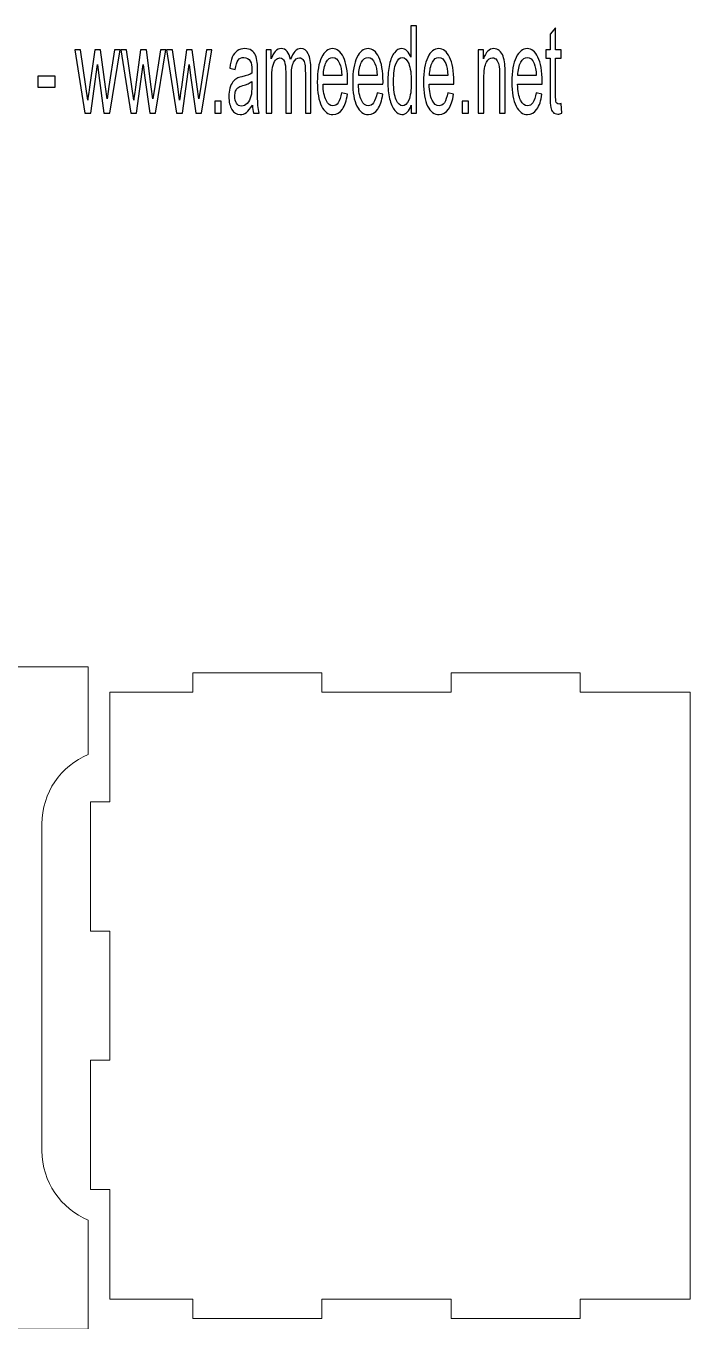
# Model space of a CAD drawing. Header units: millimetres. Extents: x 157 to 646, y -202 to 630.
# Drawn here: x 522.6 to 646, y 389 to 629.6 of the extents above; entities that cross this region are included whole.
import ezdxf

# ---------------------------------------------------------------- set-up
doc = ezdxf.new("R2010")
doc.units = ezdxf.units.MM
doc.header["$MEASUREMENT"] = 0
doc.layers.add('layer 1', color=7, linetype='Continuous')

msp = doc.modelspace()

# ---------------------------------------------------------------- linework, layer by layer
at = {"layer": 'layer 1', "color": 250}
for points, knots in [([(594.1902, 613.3962), (594.1902, 613.3962), (594.1902, 614.8881), (594.1902, 614.8881), (594.1902, 614.8881), (593.8022, 613.7286), (593.231, 613.1469), (592.4766, 613.1469), (592.4766, 613.1469), (591.9881, 613.1469), (591.5391, 613.4038), (591.1313, 613.9212), (591.1313, 613.9212), (590.7217, 614.4349), (590.4045, 615.1563), (590.1781, 616.0778), (590.1781, 616.0778), (589.9535, 617.0032), (589.8412, 618.0645), (589.8412, 619.2656), (589.8412, 619.2656), (589.8412, 620.4364), (589.9437, 621.4978), (590.1466, 622.4533), (590.1466, 622.4533), (590.3514, 623.4051), (590.6567, 624.1378), (591.0644, 624.644), (591.0644, 624.644), (591.4701, 625.1538), (591.9271, 625.4069), (592.4293, 625.4069), (592.4293, 625.4069), (592.7996, 625.4069), (593.1286, 625.2558), (593.4161, 624.9574), (593.4161, 624.9574), (593.7037, 624.6591), (593.9381, 624.2663), (594.1193, 623.7866), (594.1193, 623.7866), (594.1193, 623.7866), (594.1193, 629.622), (594.1193, 629.622), (594.1193, 629.622), (594.1193, 629.622), (595.1592, 629.622), (595.1592, 629.622), (595.1592, 629.622), (595.1592, 629.622), (595.1592, 613.3962), (595.1592, 613.3962), (595.1592, 613.3962), (595.1592, 613.3962), (594.1902, 613.3962), (594.1902, 613.3962)], [0, 0, 0, 0, 0.06666667, 0.06666667, 0.06666667, 0.06666667, 0.13333333, 0.13333333, 0.13333333, 0.13333333, 0.2, 0.2, 0.2, 0.2, 0.26666667, 0.26666667, 0.26666667, 0.26666667, 0.33333333, 0.33333333, 0.33333333, 0.33333333, 0.4, 0.4, 0.4, 0.4, 0.46666667, 0.46666667, 0.46666667, 0.46666667, 0.53333333, 0.53333333, 0.53333333, 0.53333333, 0.6, 0.6, 0.6, 0.6, 0.66666667, 0.66666667, 0.66666667, 0.66666667, 0.73333333, 0.73333333, 0.73333333, 0.73333333, 0.8, 0.8, 0.8, 0.8, 0.86666667, 0.86666667, 0.86666667, 0.86666667, 1, 1, 1, 1]), ([(622.0624, 615.1751), (622.0624, 615.1751), (622.2042, 613.4151), (622.2042, 613.4151), (622.2042, 613.4151), (621.9127, 613.298), (621.6508, 613.2376), (621.4223, 613.2376), (621.4223, 613.2376), (621.0461, 613.2376), (620.7546, 613.3509), (620.5458, 613.5813), (620.5458, 613.5813), (620.339, 613.8117), (620.1932, 614.11), (620.1085, 614.484), (620.1085, 614.484), (620.0238, 614.8579), (619.9825, 615.6435), (619.9825, 616.8408), (619.9825, 616.8408), (619.9825, 616.8408), (619.9825, 623.6166), (619.9825, 623.6166), (619.9825, 623.6166), (619.9825, 623.6166), (619.2143, 623.6166), (619.2143, 623.6166), (619.2143, 623.6166), (619.2143, 623.6166), (619.2143, 625.1576), (619.2143, 625.1576), (619.2143, 625.1576), (619.2143, 625.1576), (619.9825, 625.1576), (619.9825, 625.1576), (619.9825, 625.1576), (619.9825, 625.1576), (619.9825, 628.0659), (619.9825, 628.0659), (619.9825, 628.0659), (619.9825, 628.0659), (621.0224, 629.2632), (621.0224, 629.2632), (621.0224, 629.2632), (621.0224, 629.2632), (621.0224, 625.1576), (621.0224, 625.1576), (621.0224, 625.1576), (621.0224, 625.1576), (622.0624, 625.1576), (622.0624, 625.1576), (622.0624, 625.1576), (622.0624, 625.1576), (622.0624, 623.6166), (622.0624, 623.6166), (622.0624, 623.6166), (622.0624, 623.6166), (621.0224, 623.6166), (621.0224, 623.6166), (621.0224, 623.6166), (621.0224, 623.6166), (621.0224, 616.7275), (621.0224, 616.7275), (621.0224, 616.7275), (621.0224, 616.1572), (621.0402, 615.7908), (621.0776, 615.6284), (621.0776, 615.6284), (621.1131, 615.466), (621.1722, 615.3376), (621.2549, 615.2394), (621.2549, 615.2394), (621.3376, 615.1449), (621.4558, 615.0958), (621.6094, 615.0958), (621.6094, 615.0958), (621.7236, 615.0958), (621.8753, 615.1223), (622.0624, 615.1751)], [0, 0, 0, 0, 0.04761905, 0.04761905, 0.04761905, 0.04761905, 0.0952381, 0.0952381, 0.0952381, 0.0952381, 0.14285714, 0.14285714, 0.14285714, 0.14285714, 0.19047619, 0.19047619, 0.19047619, 0.19047619, 0.23809524, 0.23809524, 0.23809524, 0.23809524, 0.28571429, 0.28571429, 0.28571429, 0.28571429, 0.33333333, 0.33333333, 0.33333333, 0.33333333, 0.38095238, 0.38095238, 0.38095238, 0.38095238, 0.42857143, 0.42857143, 0.42857143, 0.42857143, 0.47619048, 0.47619048, 0.47619048, 0.47619048, 0.52380952, 0.52380952, 0.52380952, 0.52380952, 0.57142857, 0.57142857, 0.57142857, 0.57142857, 0.61904762, 0.61904762, 0.61904762, 0.61904762, 0.66666667, 0.66666667, 0.66666667, 0.66666667, 0.71428571, 0.71428571, 0.71428571, 0.71428571, 0.76190476, 0.76190476, 0.76190476, 0.76190476, 0.80952381, 0.80952381, 0.80952381, 0.80952381, 0.85714286, 0.85714286, 0.85714286, 0.85714286, 0.9047619, 0.9047619, 0.9047619, 0.9047619, 1, 1, 1, 1]), ([(533.5375, 613.3962), (533.5375, 613.3962), (531.6841, 625.1576), (531.6841, 625.1576), (531.6841, 625.1576), (531.6841, 625.1576), (532.7713, 625.1576), (532.7713, 625.1576), (532.7713, 625.1576), (532.7713, 625.1576), (533.7502, 618.3704), (533.7502, 618.3704), (533.7502, 618.3704), (533.7502, 618.3704), (534.0968, 615.8437), (534.0968, 615.8437), (534.0968, 615.8437), (534.1107, 615.9683), (534.217, 616.7766), (534.414, 618.2685), (534.414, 618.2685), (534.414, 618.2685), (535.385, 625.1576), (535.385, 625.1576), (535.385, 625.1576), (535.385, 625.1576), (536.4506, 625.1576), (536.4506, 625.1576), (536.4506, 625.1576), (536.4506, 625.1576), (537.3743, 618.3289), (537.3743, 618.3289), (537.3743, 618.3289), (537.3743, 618.3289), (537.6756, 616.0892), (537.6756, 616.0892), (537.6756, 616.0892), (537.6756, 616.0892), (538.0282, 618.3591), (538.0282, 618.3591), (538.0282, 618.3591), (538.0282, 618.3591), (539.0879, 625.1576), (539.0879, 625.1576), (539.0879, 625.1576), (539.0879, 625.1576), (540.0983, 625.1576), (540.0983, 625.1576), (540.0983, 625.1576), (540.0983, 625.1576), (538.174, 613.3962), (538.174, 613.3962), (538.174, 613.3962), (538.174, 613.3962), (537.0986, 613.3962), (537.0986, 613.3962), (537.0986, 613.3962), (537.0986, 613.3962), (536.1256, 620.4327), (536.1256, 620.4327), (536.1256, 620.4327), (536.1256, 620.4327), (535.8794, 622.4458), (535.8794, 622.4458), (535.8794, 622.4458), (535.8794, 622.4458), (534.6385, 613.3962), (534.6385, 613.3962), (534.6385, 613.3962), (534.6385, 613.3962), (533.5375, 613.3962), (533.5375, 613.3962)], [0, 0, 0, 0, 0.05263158, 0.05263158, 0.05263158, 0.05263158, 0.10526316, 0.10526316, 0.10526316, 0.10526316, 0.15789474, 0.15789474, 0.15789474, 0.15789474, 0.21052632, 0.21052632, 0.21052632, 0.21052632, 0.26315789, 0.26315789, 0.26315789, 0.26315789, 0.31578947, 0.31578947, 0.31578947, 0.31578947, 0.36842105, 0.36842105, 0.36842105, 0.36842105, 0.42105263, 0.42105263, 0.42105263, 0.42105263, 0.47368421, 0.47368421, 0.47368421, 0.47368421, 0.52631579, 0.52631579, 0.52631579, 0.52631579, 0.57894737, 0.57894737, 0.57894737, 0.57894737, 0.63157895, 0.63157895, 0.63157895, 0.63157895, 0.68421053, 0.68421053, 0.68421053, 0.68421053, 0.73684211, 0.73684211, 0.73684211, 0.73684211, 0.78947368, 0.78947368, 0.78947368, 0.78947368, 0.84210526, 0.84210526, 0.84210526, 0.84210526, 0.89473684, 0.89473684, 0.89473684, 0.89473684, 1, 1, 1, 1]), ([(542.0719, 613.3962), (542.0719, 613.3962), (540.2185, 625.1576), (540.2185, 625.1576), (540.2185, 625.1576), (540.2185, 625.1576), (541.3057, 625.1576), (541.3057, 625.1576), (541.3057, 625.1576), (541.3057, 625.1576), (542.2846, 618.3704), (542.2846, 618.3704), (542.2846, 618.3704), (542.2846, 618.3704), (542.6312, 615.8437), (542.6312, 615.8437), (542.6312, 615.8437), (542.645, 615.9683), (542.7514, 616.7766), (542.9483, 618.2685), (542.9483, 618.2685), (542.9483, 618.2685), (543.9193, 625.1576), (543.9193, 625.1576), (543.9193, 625.1576), (543.9193, 625.1576), (544.9849, 625.1576), (544.9849, 625.1576), (544.9849, 625.1576), (544.9849, 625.1576), (545.9087, 618.3289), (545.9087, 618.3289), (545.9087, 618.3289), (545.9087, 618.3289), (546.21, 616.0892), (546.21, 616.0892), (546.21, 616.0892), (546.21, 616.0892), (546.5626, 618.3591), (546.5626, 618.3591), (546.5626, 618.3591), (546.5626, 618.3591), (547.6223, 625.1576), (547.6223, 625.1576), (547.6223, 625.1576), (547.6223, 625.1576), (548.6327, 625.1576), (548.6327, 625.1576), (548.6327, 625.1576), (548.6327, 625.1576), (546.7084, 613.3962), (546.7084, 613.3962), (546.7084, 613.3962), (546.7084, 613.3962), (545.6329, 613.3962), (545.6329, 613.3962), (545.6329, 613.3962), (545.6329, 613.3962), (544.66, 620.4327), (544.66, 620.4327), (544.66, 620.4327), (544.66, 620.4327), (544.4138, 622.4458), (544.4138, 622.4458), (544.4138, 622.4458), (544.4138, 622.4458), (543.1729, 613.3962), (543.1729, 613.3962), (543.1729, 613.3962), (543.1729, 613.3962), (542.0719, 613.3962), (542.0719, 613.3962)], [0, 0, 0, 0, 0.05263158, 0.05263158, 0.05263158, 0.05263158, 0.10526316, 0.10526316, 0.10526316, 0.10526316, 0.15789474, 0.15789474, 0.15789474, 0.15789474, 0.21052632, 0.21052632, 0.21052632, 0.21052632, 0.26315789, 0.26315789, 0.26315789, 0.26315789, 0.31578947, 0.31578947, 0.31578947, 0.31578947, 0.36842105, 0.36842105, 0.36842105, 0.36842105, 0.42105263, 0.42105263, 0.42105263, 0.42105263, 0.47368421, 0.47368421, 0.47368421, 0.47368421, 0.52631579, 0.52631579, 0.52631579, 0.52631579, 0.57894737, 0.57894737, 0.57894737, 0.57894737, 0.63157895, 0.63157895, 0.63157895, 0.63157895, 0.68421053, 0.68421053, 0.68421053, 0.68421053, 0.73684211, 0.73684211, 0.73684211, 0.73684211, 0.78947368, 0.78947368, 0.78947368, 0.78947368, 0.84210526, 0.84210526, 0.84210526, 0.84210526, 0.89473684, 0.89473684, 0.89473684, 0.89473684, 1, 1, 1, 1]), ([(550.6063, 613.3962), (550.6063, 613.3962), (548.7528, 625.1576), (548.7528, 625.1576), (548.7528, 625.1576), (548.7528, 625.1576), (549.84, 625.1576), (549.84, 625.1576), (549.84, 625.1576), (549.84, 625.1576), (550.819, 618.3704), (550.819, 618.3704), (550.819, 618.3704), (550.819, 618.3704), (551.1656, 615.8437), (551.1656, 615.8437), (551.1656, 615.8437), (551.1794, 615.9683), (551.2858, 616.7766), (551.4827, 618.2685), (551.4827, 618.2685), (551.4827, 618.2685), (552.4537, 625.1576), (552.4537, 625.1576), (552.4537, 625.1576), (552.4537, 625.1576), (553.5193, 625.1576), (553.5193, 625.1576), (553.5193, 625.1576), (553.5193, 625.1576), (554.4431, 618.3289), (554.4431, 618.3289), (554.4431, 618.3289), (554.4431, 618.3289), (554.7444, 616.0892), (554.7444, 616.0892), (554.7444, 616.0892), (554.7444, 616.0892), (555.097, 618.3591), (555.097, 618.3591), (555.097, 618.3591), (555.097, 618.3591), (556.1566, 625.1576), (556.1566, 625.1576), (556.1566, 625.1576), (556.1566, 625.1576), (557.1671, 625.1576), (557.1671, 625.1576), (557.1671, 625.1576), (557.1671, 625.1576), (555.2427, 613.3962), (555.2427, 613.3962), (555.2427, 613.3962), (555.2427, 613.3962), (554.1673, 613.3962), (554.1673, 613.3962), (554.1673, 613.3962), (554.1673, 613.3962), (553.1943, 620.4327), (553.1943, 620.4327), (553.1943, 620.4327), (553.1943, 620.4327), (552.9481, 622.4458), (552.9481, 622.4458), (552.9481, 622.4458), (552.9481, 622.4458), (551.7073, 613.3962), (551.7073, 613.3962), (551.7073, 613.3962), (551.7073, 613.3962), (550.6063, 613.3962), (550.6063, 613.3962)], [0, 0, 0, 0, 0.05263158, 0.05263158, 0.05263158, 0.05263158, 0.10526316, 0.10526316, 0.10526316, 0.10526316, 0.15789474, 0.15789474, 0.15789474, 0.15789474, 0.21052632, 0.21052632, 0.21052632, 0.21052632, 0.26315789, 0.26315789, 0.26315789, 0.26315789, 0.31578947, 0.31578947, 0.31578947, 0.31578947, 0.36842105, 0.36842105, 0.36842105, 0.36842105, 0.42105263, 0.42105263, 0.42105263, 0.42105263, 0.47368421, 0.47368421, 0.47368421, 0.47368421, 0.52631579, 0.52631579, 0.52631579, 0.52631579, 0.57894737, 0.57894737, 0.57894737, 0.57894737, 0.63157895, 0.63157895, 0.63157895, 0.63157895, 0.68421053, 0.68421053, 0.68421053, 0.68421053, 0.73684211, 0.73684211, 0.73684211, 0.73684211, 0.78947368, 0.78947368, 0.78947368, 0.78947368, 0.84210526, 0.84210526, 0.84210526, 0.84210526, 0.89473684, 0.89473684, 0.89473684, 0.89473684, 1, 1, 1, 1]), ([(564.6753, 614.8692), (564.2893, 614.2385), (563.917, 613.7966), (563.5605, 613.5359), (563.5605, 613.5359), (563.204, 613.2753), (562.8219, 613.1469), (562.4122, 613.1469), (562.4122, 613.1469), (561.7386, 613.1469), (561.2206, 613.4604), (560.8582, 614.0912), (560.8582, 614.0912), (560.4958, 614.7181), (560.3145, 615.5226), (560.3145, 616.5009), (560.3145, 616.5009), (560.3145, 617.0749), (560.3835, 617.5999), (560.5194, 618.0758), (560.5194, 618.0758), (560.6573, 618.5517), (560.8365, 618.9294), (561.0571, 619.2165), (561.0571, 619.2165), (561.2797, 619.5035), (561.5278, 619.7226), (561.8056, 619.8699), (561.8056, 619.8699), (562.0104, 619.9719), (562.3197, 620.0701), (562.7313, 620.1683), (562.7313, 620.1683), (563.5703, 620.3571), (564.1908, 620.5875), (564.5867, 620.8519), (564.5867, 620.8519), (564.5906, 621.1238), (564.5926, 621.2976), (564.5926, 621.3693), (564.5926, 621.3693), (564.5926, 622.1776), (564.4941, 622.7479), (564.2971, 623.0803), (564.2971, 623.0803), (564.0312, 623.5298), (563.6354, 623.7526), (563.1114, 623.7526), (563.1114, 623.7526), (562.621, 623.7526), (562.2586, 623.5864), (562.0262, 623.2578), (562.0262, 623.2578), (561.7918, 622.9292), (561.6204, 622.3476), (561.5082, 621.5091), (561.5082, 621.5091), (561.5082, 621.5091), (560.4918, 621.781), (560.4918, 621.781), (560.4918, 621.781), (560.5844, 622.6157), (560.7361, 623.2918), (560.9488, 623.8055), (560.9488, 623.8055), (561.1615, 624.3191), (561.4688, 624.7119), (561.8706, 624.9914), (561.8706, 624.9914), (562.2704, 625.2672), (562.7372, 625.4069), (563.2651, 625.4069), (563.2651, 625.4069), (563.789, 625.4069), (564.2164, 625.2898), (564.5453, 625.0519), (564.5453, 625.0519), (564.8723, 624.8139), (565.1145, 624.5193), (565.2682, 624.1605), (565.2682, 624.1605), (565.4218, 623.8017), (565.5301, 623.3485), (565.5931, 622.8008), (565.5931, 622.8008), (565.6267, 622.4609), (565.6443, 621.849), (565.6443, 620.969), (565.6443, 620.969), (565.6443, 620.969), (565.6443, 618.3251), (565.6443, 618.3251), (565.6443, 618.3251), (565.6443, 616.4782), (565.666, 615.3111), (565.7094, 614.8163), (565.7094, 614.8163), (565.7507, 614.3216), (565.8374, 613.8494), (565.9634, 613.3962), (565.9634, 613.3962), (565.9634, 613.3962), (564.8762, 613.3962), (564.8762, 613.3962), (564.8762, 613.3962), (564.7718, 613.8154), (564.7048, 614.3064), (564.6753, 614.8692)], [0, 0, 0, 0, 0.03571429, 0.03571429, 0.03571429, 0.03571429, 0.07142857, 0.07142857, 0.07142857, 0.07142857, 0.10714286, 0.10714286, 0.10714286, 0.10714286, 0.14285714, 0.14285714, 0.14285714, 0.14285714, 0.17857143, 0.17857143, 0.17857143, 0.17857143, 0.21428571, 0.21428571, 0.21428571, 0.21428571, 0.25, 0.25, 0.25, 0.25, 0.28571429, 0.28571429, 0.28571429, 0.28571429, 0.32142857, 0.32142857, 0.32142857, 0.32142857, 0.35714286, 0.35714286, 0.35714286, 0.35714286, 0.39285714, 0.39285714, 0.39285714, 0.39285714, 0.42857143, 0.42857143, 0.42857143, 0.42857143, 0.46428571, 0.46428571, 0.46428571, 0.46428571, 0.5, 0.5, 0.5, 0.5, 0.53571429, 0.53571429, 0.53571429, 0.53571429, 0.57142857, 0.57142857, 0.57142857, 0.57142857, 0.60714286, 0.60714286, 0.60714286, 0.60714286, 0.64285714, 0.64285714, 0.64285714, 0.64285714, 0.67857143, 0.67857143, 0.67857143, 0.67857143, 0.71428571, 0.71428571, 0.71428571, 0.71428571, 0.75, 0.75, 0.75, 0.75, 0.78571429, 0.78571429, 0.78571429, 0.78571429, 0.82142857, 0.82142857, 0.82142857, 0.82142857, 0.85714286, 0.85714286, 0.85714286, 0.85714286, 0.89285714, 0.89285714, 0.89285714, 0.89285714, 0.92857143, 0.92857143, 0.92857143, 0.92857143, 1, 1, 1, 1]), ([(567.2418, 613.3962), (567.2418, 613.3962), (567.2418, 625.1576), (567.2418, 625.1576), (567.2418, 625.1576), (567.2418, 625.1576), (568.1753, 625.1576), (568.1753, 625.1576), (568.1753, 625.1576), (568.1753, 625.1576), (568.1753, 623.4958), (568.1753, 623.4958), (568.1753, 623.4958), (568.3664, 624.0699), (568.6224, 624.5344), (568.9415, 624.8819), (568.9415, 624.8819), (569.2606, 625.2332), (569.623, 625.4069), (570.0307, 625.4069), (570.0307, 625.4069), (570.4837, 625.4069), (570.856, 625.2256), (571.1455, 624.8668), (571.1455, 624.8668), (571.4351, 624.5042), (571.6399, 624.0019), (571.7581, 623.3522), (571.7581, 623.3522), (572.2466, 624.7233), (572.8788, 625.4069), (573.6588, 625.4069), (573.6588, 625.4069), (574.2694, 625.4069), (574.7401, 625.0859), (575.0671, 624.44), (575.0671, 624.44), (575.396, 623.7941), (575.5614, 622.8008), (575.5614, 621.46), (575.5614, 621.46), (575.5614, 621.46), (575.5614, 613.3962), (575.5614, 613.3962), (575.5614, 613.3962), (575.5614, 613.3962), (574.5215, 613.3962), (574.5215, 613.3962), (574.5215, 613.3962), (574.5215, 613.3962), (574.5215, 620.799), (574.5215, 620.799), (574.5215, 620.799), (574.5215, 621.5922), (574.486, 622.1663), (574.4191, 622.5175), (574.4191, 622.5175), (574.3521, 622.8688), (574.23, 623.1483), (574.0507, 623.3636), (574.0507, 623.3636), (573.8735, 623.5789), (573.6647, 623.6846), (573.4264, 623.6846), (573.4264, 623.6846), (572.9931, 623.6846), (572.6346, 623.4089), (572.349, 622.8612), (572.349, 622.8612), (572.0634, 622.3098), (571.9216, 621.4298), (571.9216, 620.2211), (571.9216, 620.2211), (571.9216, 620.2211), (571.9216, 613.3962), (571.9216, 613.3962), (571.9216, 613.3962), (571.9216, 613.3962), (570.8816, 613.3962), (570.8816, 613.3962), (570.8816, 613.3962), (570.8816, 613.3962), (570.8816, 621.0294), (570.8816, 621.0294), (570.8816, 621.0294), (570.8816, 621.9132), (570.7969, 622.578), (570.6275, 623.0199), (570.6275, 623.0199), (570.4581, 623.4618), (570.1804, 623.6846), (569.7964, 623.6846), (569.7964, 623.6846), (569.5049, 623.6846), (569.235, 623.5373), (568.9869, 623.2427), (568.9869, 623.2427), (568.7387, 622.9481), (568.5594, 622.5175), (568.4472, 621.9472), (568.4472, 621.9472), (568.3369, 621.3807), (568.2817, 620.5611), (568.2817, 619.4922), (568.2817, 619.4922), (568.2817, 619.4922), (568.2817, 613.3962), (568.2817, 613.3962), (568.2817, 613.3962), (568.2817, 613.3962), (567.2418, 613.3962), (567.2418, 613.3962)], [0, 0, 0, 0, 0.03448276, 0.03448276, 0.03448276, 0.03448276, 0.06896552, 0.06896552, 0.06896552, 0.06896552, 0.10344828, 0.10344828, 0.10344828, 0.10344828, 0.13793103, 0.13793103, 0.13793103, 0.13793103, 0.17241379, 0.17241379, 0.17241379, 0.17241379, 0.20689655, 0.20689655, 0.20689655, 0.20689655, 0.24137931, 0.24137931, 0.24137931, 0.24137931, 0.27586207, 0.27586207, 0.27586207, 0.27586207, 0.31034483, 0.31034483, 0.31034483, 0.31034483, 0.34482759, 0.34482759, 0.34482759, 0.34482759, 0.37931034, 0.37931034, 0.37931034, 0.37931034, 0.4137931, 0.4137931, 0.4137931, 0.4137931, 0.44827586, 0.44827586, 0.44827586, 0.44827586, 0.48275862, 0.48275862, 0.48275862, 0.48275862, 0.51724138, 0.51724138, 0.51724138, 0.51724138, 0.55172414, 0.55172414, 0.55172414, 0.55172414, 0.5862069, 0.5862069, 0.5862069, 0.5862069, 0.62068966, 0.62068966, 0.62068966, 0.62068966, 0.65517241, 0.65517241, 0.65517241, 0.65517241, 0.68965517, 0.68965517, 0.68965517, 0.68965517, 0.72413793, 0.72413793, 0.72413793, 0.72413793, 0.75862069, 0.75862069, 0.75862069, 0.75862069, 0.79310345, 0.79310345, 0.79310345, 0.79310345, 0.82758621, 0.82758621, 0.82758621, 0.82758621, 0.86206897, 0.86206897, 0.86206897, 0.86206897, 0.89655172, 0.89655172, 0.89655172, 0.89655172, 0.93103448, 0.93103448, 0.93103448, 0.93103448, 1, 1, 1, 1]), ([(581.2694, 617.2034), (581.2694, 617.2034), (582.3448, 616.9314), (582.3448, 616.9314), (582.3448, 616.9314), (582.1774, 615.7341), (581.8643, 614.8012), (581.4073, 614.1403), (581.4073, 614.1403), (580.9503, 613.4793), (580.3673, 613.1469), (579.6563, 613.1469), (579.6563, 613.1469), (578.7621, 613.1469), (578.053, 613.6757), (577.5291, 614.7332), (577.5291, 614.7332), (577.0052, 615.787), (576.7432, 617.2714), (576.7432, 619.1787), (576.7432, 619.1787), (576.7432, 621.1503), (577.0072, 622.6837), (577.537, 623.7715), (577.537, 623.7715), (578.0668, 624.863), (578.7542, 625.4069), (579.5992, 625.4069), (579.5992, 625.4069), (580.4166, 625.4069), (581.0843, 624.8744), (581.6023, 623.8055), (581.6023, 623.8055), (582.1203, 622.7366), (582.3803, 621.2334), (582.3803, 619.2958), (582.3803, 619.2958), (582.3803, 619.1787), (582.3783, 619.0012), (582.3744, 618.767), (582.3744, 618.767), (582.3744, 618.767), (577.8068, 618.767), (577.8068, 618.767), (577.8068, 618.767), (577.8462, 617.4791), (578.0353, 616.4895), (578.378, 615.8059), (578.378, 615.8059), (578.7188, 615.1223), (579.1462, 614.7786), (579.6563, 614.7786), (579.6563, 614.7786), (580.0364, 614.7786), (580.3614, 614.9712), (580.6293, 615.3564), (580.6293, 615.3564), (580.8991, 615.7417), (581.1119, 616.3573), (581.2694, 617.2034)], [0, 0, 0, 0, 0.0625, 0.0625, 0.0625, 0.0625, 0.125, 0.125, 0.125, 0.125, 0.1875, 0.1875, 0.1875, 0.1875, 0.25, 0.25, 0.25, 0.25, 0.3125, 0.3125, 0.3125, 0.3125, 0.375, 0.375, 0.375, 0.375, 0.4375, 0.4375, 0.4375, 0.4375, 0.5, 0.5, 0.5, 0.5, 0.5625, 0.5625, 0.5625, 0.5625, 0.625, 0.625, 0.625, 0.625, 0.6875, 0.6875, 0.6875, 0.6875, 0.75, 0.75, 0.75, 0.75, 0.8125, 0.8125, 0.8125, 0.8125, 0.875, 0.875, 0.875, 0.875, 1, 1, 1, 1]), ([(577.8659, 620.3987), (577.8659, 620.3987), (581.2813, 620.3987), (581.2813, 620.3987), (581.2813, 620.3987), (581.2359, 621.3882), (581.104, 622.1285), (580.8893, 622.6233), (580.8893, 622.6233), (580.5604, 623.39), (580.131, 623.7753), (579.6051, 623.7753), (579.6051, 623.7753), (579.1285, 623.7753), (578.7286, 623.4693), (578.4036, 622.8575), (578.4036, 622.8575), (578.0806, 622.2456), (577.9013, 621.426), (577.8659, 620.3987)], [0, 0, 0, 0, 0.16666667, 0.16666667, 0.16666667, 0.16666667, 0.33333333, 0.33333333, 0.33333333, 0.33333333, 0.5, 0.5, 0.5, 0.5, 0.66666667, 0.66666667, 0.66666667, 0.66666667, 1, 1, 1, 1]), ([(587.8421, 617.2034), (587.8421, 617.2034), (588.9175, 616.9314), (588.9175, 616.9314), (588.9175, 616.9314), (588.7501, 615.7341), (588.4369, 614.8012), (587.9799, 614.1403), (587.9799, 614.1403), (587.523, 613.4793), (586.94, 613.1469), (586.229, 613.1469), (586.229, 613.1469), (585.3348, 613.1469), (584.6257, 613.6757), (584.1018, 614.7332), (584.1018, 614.7332), (583.5778, 615.787), (583.3159, 617.2714), (583.3159, 619.1787), (583.3159, 619.1787), (583.3159, 621.1503), (583.5798, 622.6837), (584.1096, 623.7715), (584.1096, 623.7715), (584.6395, 624.863), (585.3268, 625.4069), (586.1719, 625.4069), (586.1719, 625.4069), (586.9892, 625.4069), (587.6569, 624.8744), (588.1749, 623.8055), (588.1749, 623.8055), (588.693, 622.7366), (588.9529, 621.2334), (588.9529, 619.2958), (588.9529, 619.2958), (588.9529, 619.1787), (588.951, 619.0012), (588.947, 618.767), (588.947, 618.767), (588.947, 618.767), (584.3795, 618.767), (584.3795, 618.767), (584.3795, 618.767), (584.4189, 617.4791), (584.608, 616.4895), (584.9507, 615.8059), (584.9507, 615.8059), (585.2914, 615.1223), (585.7188, 614.7786), (586.229, 614.7786), (586.229, 614.7786), (586.6091, 614.7786), (586.9341, 614.9712), (587.2019, 615.3564), (587.2019, 615.3564), (587.4718, 615.7417), (587.6845, 616.3573), (587.8421, 617.2034)], [0, 0, 0, 0, 0.0625, 0.0625, 0.0625, 0.0625, 0.125, 0.125, 0.125, 0.125, 0.1875, 0.1875, 0.1875, 0.1875, 0.25, 0.25, 0.25, 0.25, 0.3125, 0.3125, 0.3125, 0.3125, 0.375, 0.375, 0.375, 0.375, 0.4375, 0.4375, 0.4375, 0.4375, 0.5, 0.5, 0.5, 0.5, 0.5625, 0.5625, 0.5625, 0.5625, 0.625, 0.625, 0.625, 0.625, 0.6875, 0.6875, 0.6875, 0.6875, 0.75, 0.75, 0.75, 0.75, 0.8125, 0.8125, 0.8125, 0.8125, 0.875, 0.875, 0.875, 0.875, 1, 1, 1, 1]), ([(584.4385, 620.3987), (584.4385, 620.3987), (587.8539, 620.3987), (587.8539, 620.3987), (587.8539, 620.3987), (587.8086, 621.3882), (587.6767, 622.1285), (587.462, 622.6233), (587.462, 622.6233), (587.133, 623.39), (586.7036, 623.7753), (586.1777, 623.7753), (586.1777, 623.7753), (585.7011, 623.7753), (585.3012, 623.4693), (584.9763, 622.8575), (584.9763, 622.8575), (584.6532, 622.2456), (584.474, 621.426), (584.4385, 620.3987)], [0, 0, 0, 0, 0.16666667, 0.16666667, 0.16666667, 0.16666667, 0.33333333, 0.33333333, 0.33333333, 0.33333333, 0.5, 0.5, 0.5, 0.5, 0.66666667, 0.66666667, 0.66666667, 0.66666667, 1, 1, 1, 1]), ([(590.9049, 619.2618), (590.9049, 617.7586), (591.0703, 616.6368), (591.4032, 615.8928), (591.4032, 615.8928), (591.7341, 615.1487), (592.126, 614.7786), (592.5771, 614.7786), (592.5771, 614.7786), (593.0321, 614.7786), (593.4181, 615.1336), (593.7372, 615.8437), (593.7372, 615.8437), (594.0543, 616.5537), (594.2138, 617.6377), (594.2138, 619.0956), (594.2138, 619.0956), (594.2138, 620.697), (594.0523, 621.8755), (593.7273, 622.6271), (593.7273, 622.6271), (593.4043, 623.3787), (593.0045, 623.7526), (592.5298, 623.7526), (592.5298, 623.7526), (592.0669, 623.7526), (591.6809, 623.3938), (591.3697, 622.6724), (591.3697, 622.6724), (591.0605, 621.951), (590.9049, 620.8141), (590.9049, 619.2618)], [0, 0, 0, 0, 0.11111111, 0.11111111, 0.11111111, 0.11111111, 0.22222222, 0.22222222, 0.22222222, 0.22222222, 0.33333333, 0.33333333, 0.33333333, 0.33333333, 0.44444444, 0.44444444, 0.44444444, 0.44444444, 0.55555556, 0.55555556, 0.55555556, 0.55555556, 0.66666667, 0.66666667, 0.66666667, 0.66666667, 0.77777778, 0.77777778, 0.77777778, 0.77777778, 1, 1, 1, 1]), ([(600.9874, 617.2034), (600.9874, 617.2034), (602.0628, 616.9314), (602.0628, 616.9314), (602.0628, 616.9314), (601.8954, 615.7341), (601.5822, 614.8012), (601.1253, 614.1403), (601.1253, 614.1403), (600.6683, 613.4793), (600.0853, 613.1469), (599.3743, 613.1469), (599.3743, 613.1469), (598.4801, 613.1469), (597.771, 613.6757), (597.2471, 614.7332), (597.2471, 614.7332), (596.7231, 615.787), (596.4612, 617.2714), (596.4612, 619.1787), (596.4612, 619.1787), (596.4612, 621.1503), (596.7251, 622.6837), (597.2549, 623.7715), (597.2549, 623.7715), (597.7848, 624.863), (598.4721, 625.4069), (599.3172, 625.4069), (599.3172, 625.4069), (600.1345, 625.4069), (600.8022, 624.8744), (601.3202, 623.8055), (601.3202, 623.8055), (601.8383, 622.7366), (602.0982, 621.2334), (602.0982, 619.2958), (602.0982, 619.2958), (602.0982, 619.1787), (602.0963, 619.0012), (602.0923, 618.767), (602.0923, 618.767), (602.0923, 618.767), (597.5248, 618.767), (597.5248, 618.767), (597.5248, 618.767), (597.5642, 617.4791), (597.7533, 616.4895), (598.096, 615.8059), (598.096, 615.8059), (598.4367, 615.1223), (598.8641, 614.7786), (599.3743, 614.7786), (599.3743, 614.7786), (599.7544, 614.7786), (600.0794, 614.9712), (600.3472, 615.3564), (600.3472, 615.3564), (600.6171, 615.7417), (600.8298, 616.3573), (600.9874, 617.2034)], [0, 0, 0, 0, 0.0625, 0.0625, 0.0625, 0.0625, 0.125, 0.125, 0.125, 0.125, 0.1875, 0.1875, 0.1875, 0.1875, 0.25, 0.25, 0.25, 0.25, 0.3125, 0.3125, 0.3125, 0.3125, 0.375, 0.375, 0.375, 0.375, 0.4375, 0.4375, 0.4375, 0.4375, 0.5, 0.5, 0.5, 0.5, 0.5625, 0.5625, 0.5625, 0.5625, 0.625, 0.625, 0.625, 0.625, 0.6875, 0.6875, 0.6875, 0.6875, 0.75, 0.75, 0.75, 0.75, 0.8125, 0.8125, 0.8125, 0.8125, 0.875, 0.875, 0.875, 0.875, 1, 1, 1, 1]), ([(597.5838, 620.3987), (597.5838, 620.3987), (600.9992, 620.3987), (600.9992, 620.3987), (600.9992, 620.3987), (600.9539, 621.3882), (600.822, 622.1285), (600.6073, 622.6233), (600.6073, 622.6233), (600.2783, 623.39), (599.8489, 623.7753), (599.323, 623.7753), (599.323, 623.7753), (598.8464, 623.7753), (598.4465, 623.4693), (598.1216, 622.8575), (598.1216, 622.8575), (597.7985, 622.2456), (597.6193, 621.426), (597.5838, 620.3987)], [0, 0, 0, 0, 0.16666667, 0.16666667, 0.16666667, 0.16666667, 0.33333333, 0.33333333, 0.33333333, 0.33333333, 0.5, 0.5, 0.5, 0.5, 0.66666667, 0.66666667, 0.66666667, 0.66666667, 1, 1, 1, 1]), ([(606.6599, 613.3962), (606.6599, 613.3962), (606.6599, 625.1576), (606.6599, 625.1576), (606.6599, 625.1576), (606.6599, 625.1576), (607.5935, 625.1576), (607.5935, 625.1576), (607.5935, 625.1576), (607.5935, 625.1576), (607.5935, 623.4882), (607.5935, 623.4882), (607.5935, 623.4882), (608.0426, 624.7686), (608.6926, 625.4069), (609.5415, 625.4069), (609.5415, 625.4069), (609.9118, 625.4069), (610.2506, 625.2785), (610.5598, 625.0254), (610.5598, 625.0254), (610.869, 624.7724), (611.1014, 624.4362), (611.2551, 624.0245), (611.2551, 624.0245), (611.4087, 623.6129), (611.517, 623.1218), (611.5781, 622.5553), (611.5781, 622.5553), (611.6155, 622.1852), (611.6352, 621.5393), (611.6352, 620.6177), (611.6352, 620.6177), (611.6352, 620.6177), (611.6352, 613.3962), (611.6352, 613.3962), (611.6352, 613.3962), (611.6352, 613.3962), (610.5952, 613.3962), (610.5952, 613.3962), (610.5952, 613.3962), (610.5952, 613.3962), (610.5952, 620.5422), (610.5952, 620.5422), (610.5952, 620.5422), (610.5952, 621.3542), (610.5559, 621.9623), (610.4751, 622.3627), (610.4751, 622.3627), (610.3944, 622.763), (610.2506, 623.0841), (610.0457, 623.3258), (610.0457, 623.3258), (609.8408, 623.5637), (609.5986, 623.6846), (609.3229, 623.6846), (609.3229, 623.6846), (608.8817, 623.6846), (608.5015, 623.4164), (608.1805, 622.8763), (608.1805, 622.8763), (607.8594, 622.34), (607.6999, 621.3165), (607.6999, 619.8132), (607.6999, 619.8132), (607.6999, 619.8132), (607.6999, 613.3962), (607.6999, 613.3962), (607.6999, 613.3962), (607.6999, 613.3962), (606.6599, 613.3962), (606.6599, 613.3962)], [0, 0, 0, 0, 0.05263158, 0.05263158, 0.05263158, 0.05263158, 0.10526316, 0.10526316, 0.10526316, 0.10526316, 0.15789474, 0.15789474, 0.15789474, 0.15789474, 0.21052632, 0.21052632, 0.21052632, 0.21052632, 0.26315789, 0.26315789, 0.26315789, 0.26315789, 0.31578947, 0.31578947, 0.31578947, 0.31578947, 0.36842105, 0.36842105, 0.36842105, 0.36842105, 0.42105263, 0.42105263, 0.42105263, 0.42105263, 0.47368421, 0.47368421, 0.47368421, 0.47368421, 0.52631579, 0.52631579, 0.52631579, 0.52631579, 0.57894737, 0.57894737, 0.57894737, 0.57894737, 0.63157895, 0.63157895, 0.63157895, 0.63157895, 0.68421053, 0.68421053, 0.68421053, 0.68421053, 0.73684211, 0.73684211, 0.73684211, 0.73684211, 0.78947368, 0.78947368, 0.78947368, 0.78947368, 0.84210526, 0.84210526, 0.84210526, 0.84210526, 0.89473684, 0.89473684, 0.89473684, 0.89473684, 1, 1, 1, 1]), ([(617.4161, 617.2034), (617.4161, 617.2034), (618.4915, 616.9314), (618.4915, 616.9314), (618.4915, 616.9314), (618.3241, 615.7341), (618.0109, 614.8012), (617.5539, 614.1403), (617.5539, 614.1403), (617.097, 613.4793), (616.514, 613.1469), (615.8029, 613.1469), (615.8029, 613.1469), (614.9087, 613.1469), (614.1997, 613.6757), (613.6757, 614.7332), (613.6757, 614.7332), (613.1518, 615.787), (612.8899, 617.2714), (612.8899, 619.1787), (612.8899, 619.1787), (612.8899, 621.1503), (613.1538, 622.6837), (613.6836, 623.7715), (613.6836, 623.7715), (614.2135, 624.863), (614.9008, 625.4069), (615.7458, 625.4069), (615.7458, 625.4069), (616.5632, 625.4069), (617.2309, 624.8744), (617.7489, 623.8055), (617.7489, 623.8055), (618.267, 622.7366), (618.5269, 621.2334), (618.5269, 619.2958), (618.5269, 619.2958), (618.5269, 619.1787), (618.5249, 619.0012), (618.521, 618.767), (618.521, 618.767), (618.521, 618.767), (613.9534, 618.767), (613.9534, 618.767), (613.9534, 618.767), (613.9929, 617.4791), (614.182, 616.4895), (614.5247, 615.8059), (614.5247, 615.8059), (614.8654, 615.1223), (615.2928, 614.7786), (615.8029, 614.7786), (615.8029, 614.7786), (616.1831, 614.7786), (616.508, 614.9712), (616.7759, 615.3564), (616.7759, 615.3564), (617.0457, 615.7417), (617.2585, 616.3573), (617.4161, 617.2034)], [0, 0, 0, 0, 0.0625, 0.0625, 0.0625, 0.0625, 0.125, 0.125, 0.125, 0.125, 0.1875, 0.1875, 0.1875, 0.1875, 0.25, 0.25, 0.25, 0.25, 0.3125, 0.3125, 0.3125, 0.3125, 0.375, 0.375, 0.375, 0.375, 0.4375, 0.4375, 0.4375, 0.4375, 0.5, 0.5, 0.5, 0.5, 0.5625, 0.5625, 0.5625, 0.5625, 0.625, 0.625, 0.625, 0.625, 0.6875, 0.6875, 0.6875, 0.6875, 0.75, 0.75, 0.75, 0.75, 0.8125, 0.8125, 0.8125, 0.8125, 0.875, 0.875, 0.875, 0.875, 1, 1, 1, 1]), ([(614.0125, 620.3987), (614.0125, 620.3987), (617.4279, 620.3987), (617.4279, 620.3987), (617.4279, 620.3987), (617.3826, 621.3882), (617.2506, 622.1285), (617.0359, 622.6233), (617.0359, 622.6233), (616.707, 623.39), (616.2776, 623.7753), (615.7517, 623.7753), (615.7517, 623.7753), (615.2751, 623.7753), (614.8752, 623.4693), (614.5503, 622.8575), (614.5503, 622.8575), (614.2272, 622.2456), (614.048, 621.426), (614.0125, 620.3987)], [0, 0, 0, 0, 0.16666667, 0.16666667, 0.16666667, 0.16666667, 0.33333333, 0.33333333, 0.33333333, 0.33333333, 0.5, 0.5, 0.5, 0.5, 0.66666667, 0.66666667, 0.66666667, 0.66666667, 1, 1, 1, 1]), ([(524.8022, 618.2685), (524.8022, 618.2685), (524.8022, 620.2627), (524.8022, 620.2627), (524.8022, 620.2627), (524.8022, 620.2627), (528.0166, 620.2627), (528.0166, 620.2627), (528.0166, 620.2627), (528.0166, 620.2627), (528.0166, 618.2685), (528.0166, 618.2685), (528.0166, 618.2685), (528.0166, 618.2685), (524.8022, 618.2685), (524.8022, 618.2685)], [0, 0, 0, 0, 0.2, 0.2, 0.2, 0.2, 0.4, 0.4, 0.4, 0.4, 0.6, 0.6, 0.6, 0.6, 1, 1, 1, 1]), ([(564.5926, 619.2882), (564.2144, 618.9936), (563.6472, 618.7444), (562.8908, 618.5404), (562.8908, 618.5404), (562.4615, 618.4233), (562.1581, 618.2911), (561.9809, 618.1438), (561.9809, 618.1438), (561.8036, 617.9965), (561.6677, 617.7812), (561.5712, 617.5017), (561.5712, 617.5017), (561.4746, 617.2185), (561.4254, 616.905), (561.4254, 616.5575), (561.4254, 616.5575), (561.4254, 616.0325), (561.5298, 615.5906), (561.7406, 615.2394), (561.7406, 615.2394), (561.9513, 614.8881), (562.2586, 614.7106), (562.6623, 614.7106), (562.6623, 614.7106), (563.0622, 614.7106), (563.4187, 614.8768), (563.7318, 615.2129), (563.7318, 615.2129), (564.0431, 615.5453), (564.2735, 616.0023), (564.4193, 616.5802), (564.4193, 616.5802), (564.5315, 617.0296), (564.5867, 617.6906), (564.5867, 618.5631), (564.5867, 618.5631), (564.5867, 618.5631), (564.5926, 619.2882), (564.5926, 619.2882)], [0, 0, 0, 0, 0.09090909, 0.09090909, 0.09090909, 0.09090909, 0.18181818, 0.18181818, 0.18181818, 0.18181818, 0.27272727, 0.27272727, 0.27272727, 0.27272727, 0.36363636, 0.36363636, 0.36363636, 0.36363636, 0.45454545, 0.45454545, 0.45454545, 0.45454545, 0.54545455, 0.54545455, 0.54545455, 0.54545455, 0.63636364, 0.63636364, 0.63636364, 0.63636364, 0.72727273, 0.72727273, 0.72727273, 0.72727273, 0.81818182, 0.81818182, 0.81818182, 0.81818182, 1, 1, 1, 1]), ([(557.6811, 613.3962), (557.6811, 613.3962), (557.6811, 615.6624), (557.6811, 615.6624), (557.6811, 615.6624), (557.6811, 615.6624), (558.8629, 615.6624), (558.8629, 615.6624), (558.8629, 615.6624), (558.8629, 615.6624), (558.8629, 613.3962), (558.8629, 613.3962), (558.8629, 613.3962), (558.8629, 613.3962), (557.6811, 613.3962), (557.6811, 613.3962)], [0, 0, 0, 0, 0.2, 0.2, 0.2, 0.2, 0.4, 0.4, 0.4, 0.4, 0.6, 0.6, 0.6, 0.6, 1, 1, 1, 1]), ([(603.672, 613.3962), (603.672, 613.3962), (603.672, 615.6624), (603.672, 615.6624), (603.672, 615.6624), (603.672, 615.6624), (604.8538, 615.6624), (604.8538, 615.6624), (604.8538, 615.6624), (604.8538, 615.6624), (604.8538, 613.3962), (604.8538, 613.3962), (604.8538, 613.3962), (604.8538, 613.3962), (603.672, 613.3962), (603.672, 613.3962)], [0, 0, 0, 0, 0.2, 0.2, 0.2, 0.2, 0.4, 0.4, 0.4, 0.4, 0.6, 0.6, 0.6, 0.6, 1, 1, 1, 1])]:
    msp.add_open_spline(points, degree=3, knots=knots, dxfattribs=at)
at = {"layer": 'layer 1', "color": 240, "lineweight": 9}
for points, knots in [([(157.1514, 506.4766), (157.1514, 506.4766), (157.1514, 391.4766), (157.1514, 391.4766), (157.1514, 391.4766), (157.1399, 390.9431), (157.7854, 387.4766), (161.5119, 387.4766), (161.5119, 387.4766), (280.1487, 387.4766), (428.5206, 387.4501), (534.1882, 387.4501), (534.1882, 387.4501), (534.1882, 394.6359), (534.1882, 389.1493), (534.1882, 407.7217), (534.1882, 407.7217), (529.1451, 409.8348), (525.5787, 414.8287), (525.5787, 420.6156), (525.5787, 420.6156), (525.5787, 420.6156), (525.5787, 481.3641), (525.5787, 481.3641), (525.5787, 481.3641), (525.5787, 487.151), (529.1451, 492.1449), (534.1882, 494.258), (534.1882, 494.258), (534.1882, 494.258), (534.1882, 510.5031), (534.1882, 510.5031), (534.1882, 510.5031), (428.5206, 510.5031), (280.1487, 510.4766), (161.5119, 510.4766), (161.5119, 510.4766), (157.7854, 510.4766), (157.1399, 507.0101), (157.1514, 506.4766)], [0, 0, 0, 0, 0.09090909, 0.09090909, 0.09090909, 0.09090909, 0.18181818, 0.18181818, 0.18181818, 0.18181818, 0.27272727, 0.27272727, 0.27272727, 0.27272727, 0.36363636, 0.36363636, 0.36363636, 0.36363636, 0.45454545, 0.45454545, 0.45454545, 0.45454545, 0.54545455, 0.54545455, 0.54545455, 0.54545455, 0.63636364, 0.63636364, 0.63636364, 0.63636364, 0.72727273, 0.72727273, 0.72727273, 0.72727273, 0.81818182, 0.81818182, 0.81818182, 0.81818182, 1, 1, 1, 1]), ([(577.6076, 505.8447), (577.6076, 505.8447), (601.6076, 505.8447), (601.6076, 505.8447), (601.6076, 505.8447), (601.6076, 505.8447), (601.6076, 509.4447), (601.6076, 509.4447), (601.6076, 509.4447), (601.6076, 509.4447), (625.6076, 509.4447), (625.6076, 509.4447), (625.6076, 509.4447), (625.6076, 509.4447), (625.6076, 505.8447), (625.6076, 505.8447), (625.6076, 505.8447), (625.6076, 505.8447), (646.0076, 505.8447), (646.0076, 505.8447), (646.0076, 505.8447), (646.0076, 505.8447), (646.0076, 485.4447), (646.0076, 485.4447), (646.0076, 485.4447), (646.0076, 485.4447), (646.0076, 461.4447), (646.0076, 461.4447), (646.0076, 461.4447), (646.0076, 461.4447), (646.0076, 437.4447), (646.0076, 437.4447), (646.0076, 437.4447), (646.0076, 437.4447), (646.0076, 413.4447), (646.0076, 413.4447), (646.0076, 413.4447), (646.0076, 413.4447), (646.0076, 393.0447), (646.0076, 393.0447), (646.0076, 393.0447), (646.0076, 393.0447), (625.6076, 393.0447), (625.6076, 393.0447), (625.6076, 393.0447), (625.6076, 393.0447), (625.6076, 389.4447), (625.6076, 389.4447), (625.6076, 389.4447), (625.6076, 389.4447), (601.6076, 389.4447), (601.6076, 389.4447), (601.6076, 389.4447), (601.6076, 389.4447), (601.6076, 393.0447), (601.6076, 393.0447), (601.6076, 393.0447), (601.6076, 393.0447), (577.6076, 393.0447), (577.6076, 393.0447), (577.6076, 393.0447), (577.6076, 393.0447), (577.6076, 389.4447), (577.6076, 389.4447), (577.6076, 389.4447), (577.6076, 389.4447), (553.6076, 389.4447), (553.6076, 389.4447), (553.6076, 389.4447), (553.6076, 389.4447), (553.6076, 393.0447), (553.6076, 393.0447), (553.6076, 393.0447), (553.6076, 393.0447), (546.4276, 393.0447), (546.4276, 393.0447), (546.4276, 393.0447), (546.4276, 393.0447), (545.8076, 393.0447), (545.8076, 393.0447), (545.8076, 393.0447), (545.8076, 393.0447), (538.2076, 393.0447), (538.2076, 393.0447), (538.2076, 393.0447), (538.2076, 393.0447), (538.2076, 413.4447), (538.2076, 413.4447), (538.2076, 413.4447), (538.2076, 413.4447), (534.6076, 413.4447), (534.6076, 413.4447), (534.6076, 413.4447), (534.6076, 413.4447), (534.6076, 437.4447), (534.6076, 437.4447), (534.6076, 437.4447), (534.6076, 437.4447), (538.2076, 437.4447), (538.2076, 437.4447), (538.2076, 437.4447), (538.2076, 437.4447), (538.2076, 461.4447), (538.2076, 461.4447), (538.2076, 461.4447), (538.2076, 461.4447), (534.6076, 461.4447), (534.6076, 461.4447), (534.6076, 461.4447), (534.6076, 461.4447), (534.6076, 485.4447), (534.6076, 485.4447), (534.6076, 485.4447), (534.6076, 485.4447), (538.2076, 485.4447), (538.2076, 485.4447), (538.2076, 485.4447), (538.2076, 485.4447), (538.2076, 505.8447), (538.2076, 505.8447), (538.2076, 505.8447), (538.2076, 505.8447), (540.8076, 505.8447), (540.8076, 505.8447), (540.8076, 505.8447), (540.8076, 505.8447), (546.4276, 505.8447), (546.4276, 505.8447), (546.4276, 505.8447), (546.4276, 505.8447), (553.6076, 505.8447), (553.6076, 505.8447), (553.6076, 505.8447), (553.6076, 505.8447), (553.6076, 509.4447), (553.6076, 509.4447), (553.6076, 509.4447), (553.6076, 509.4447), (577.6076, 509.4447), (577.6076, 509.4447), (577.6076, 509.4447), (577.6076, 509.4447), (577.6076, 505.8447), (577.6076, 505.8447)], [0, 0, 0, 0, 0.02702703, 0.02702703, 0.02702703, 0.02702703, 0.05405405, 0.05405405, 0.05405405, 0.05405405, 0.08108108, 0.08108108, 0.08108108, 0.08108108, 0.10810811, 0.10810811, 0.10810811, 0.10810811, 0.13513514, 0.13513514, 0.13513514, 0.13513514, 0.16216216, 0.16216216, 0.16216216, 0.16216216, 0.18918919, 0.18918919, 0.18918919, 0.18918919, 0.21621622, 0.21621622, 0.21621622, 0.21621622, 0.24324324, 0.24324324, 0.24324324, 0.24324324, 0.27027027, 0.27027027, 0.27027027, 0.27027027, 0.2972973, 0.2972973, 0.2972973, 0.2972973, 0.32432432, 0.32432432, 0.32432432, 0.32432432, 0.35135135, 0.35135135, 0.35135135, 0.35135135, 0.37837838, 0.37837838, 0.37837838, 0.37837838, 0.40540541, 0.40540541, 0.40540541, 0.40540541, 0.43243243, 0.43243243, 0.43243243, 0.43243243, 0.45945946, 0.45945946, 0.45945946, 0.45945946, 0.48648649, 0.48648649, 0.48648649, 0.48648649, 0.51351351, 0.51351351, 0.51351351, 0.51351351, 0.54054054, 0.54054054, 0.54054054, 0.54054054, 0.56756757, 0.56756757, 0.56756757, 0.56756757, 0.59459459, 0.59459459, 0.59459459, 0.59459459, 0.62162162, 0.62162162, 0.62162162, 0.62162162, 0.64864865, 0.64864865, 0.64864865, 0.64864865, 0.67567568, 0.67567568, 0.67567568, 0.67567568, 0.7027027, 0.7027027, 0.7027027, 0.7027027, 0.72972973, 0.72972973, 0.72972973, 0.72972973, 0.75675676, 0.75675676, 0.75675676, 0.75675676, 0.78378378, 0.78378378, 0.78378378, 0.78378378, 0.81081081, 0.81081081, 0.81081081, 0.81081081, 0.83783784, 0.83783784, 0.83783784, 0.83783784, 0.86486486, 0.86486486, 0.86486486, 0.86486486, 0.89189189, 0.89189189, 0.89189189, 0.89189189, 0.91891892, 0.91891892, 0.91891892, 0.91891892, 0.94594595, 0.94594595, 0.94594595, 0.94594595, 1, 1, 1, 1])]:
    msp.add_open_spline(points, degree=3, knots=knots, dxfattribs=at)

doc.saveas('drawing.dxf')
